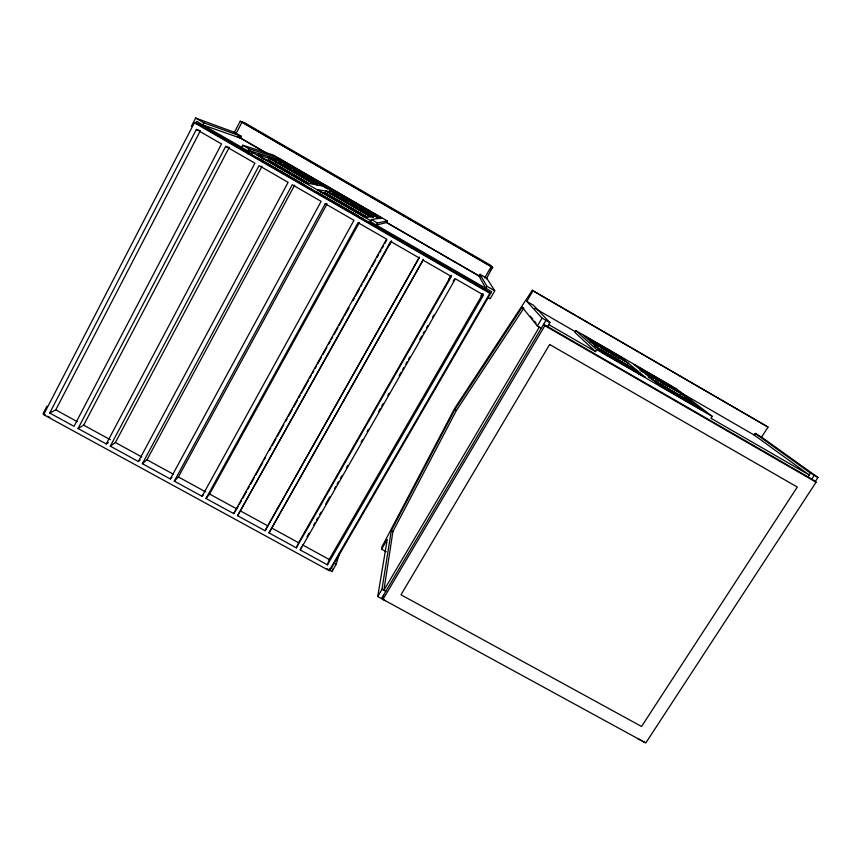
<?xml version="1.0" encoding="UTF-8"?>
<svg xmlns="http://www.w3.org/2000/svg" width="861" height="861" viewBox="0 0 861 861"><rect width="100%" height="100%" fill="white"/><g stroke="black" fill="none" stroke-linecap="round" stroke-linejoin="round"><path stroke-width="1.29" d="M816.077 482.192L544.852 325.695L543.635 324.306L811.751 479.028L816.077 482.192L645.782 742.957L382.962 599.407L383.64 594.983M385.308 600.666L377.721 596.522L381.972 589.301L391.314 530.613L454.834 409.642L522.186 307.248L523.832 308.206L456.373 410.514L392.928 531.506L383.877 590.345L539.341 327.126M377.721 596.522L387.256 539.481L381.584 549.157L386.288 551.75M381.584 549.157L382.015 546.735L454.748 408.265L532.292 290.254L768.023 427.056L761.587 437.13L817.95 477.435L815.141 481.729M326.523 568.551L331.991 571.543L336.199 564.267L339.654 552.74M331.991 571.543L332.766 568.992M202.378 125.545L194.371 122.768L43.642 414.69L329.193 570.639L329.881 568.454M301.533 546.875L300.241 549.975L327.449 564.838L329.182 559.467L482.87 293.655M268.998 532.894L423.44 259.387L268.998 532.894L296.345 547.844L451.39 276.489L451.25 275.412L298.563 542.71L296.345 547.844M419.092 257.859L419.458 257.084L265.08 530.753L237.593 515.728L390.679 241.478L419.092 257.859L265.08 530.753M47 406.069L43.05 413.721L45.342 414.97M191.314 126.449L195.651 118.043L234.407 132.314L241.392 136.361L240.467 138.126L202.884 124.942L203.971 122.843L241.392 136.361M195.565 123.446L196.652 121.347L247.86 150.912L254.113 152.774M49.701 413.032L196.373 129.441L200.355 130.732L55.782 409.879L49.701 413.032L74.014 426.324L221.535 143.948L196.373 129.441M108.346 442.511L106.28 443.964L78.06 428.53L225.711 146.359L228.047 147.027M234.031 133.046L240.208 121.24L241.747 121.907L492.481 267.19L486.336 278.921M235.774 134.058L241.963 122.251L244.029 122.423L491.093 265.586L491.179 266.652L484.668 277.952M78.06 428.53L83.678 425.151L229.22 147.371M241.683 147.339L242.78 145.251L273.163 154.948L387.235 220.9L386.266 222.633L376.289 225.055L377.419 223.021L387.235 220.9M370.262 222.924L369.391 223.085L371.371 219.523L381.778 217.973L277.543 157.714L248.958 148.824L247.042 152.472L252.327 154.001M248.065 153.958L249.701 150.858L276.833 159.037L379.905 218.619M106.28 443.964L254.91 163.192L225.711 146.359M110.305 446.159L259.075 165.592L288.112 182.338L138.373 461.496L110.305 446.159L115.406 442.511L262.024 166.291M262.153 158.542L268.46 160.297L269.471 158.392L314.674 184.502L305.451 182.736L256.944 154.722L269.471 158.392M277.543 157.714L276.596 159.479L267.857 156.874M275.466 162.255L280.309 163.612L281.256 161.836L323.349 186.159L315.374 184.631L270.429 158.672L281.256 161.836M142.377 463.692L292.245 184.717L321.121 201.377L170.295 478.953L142.377 463.692L146.983 459.774L294.656 185.115M321.261 192.39L324.888 192.886L325.921 191.002L370.693 216.864L365.538 217.435L317.515 189.7L325.921 191.002M203.53 494.558L202.055 496.313L174.277 481.127L325.243 203.745L327.115 203.831M174.277 481.127L178.388 476.962L326.48 205.004M330.42 193.65L332.863 193.983L333.82 192.218L375.547 216.337L371.091 216.821L326.567 191.099L333.82 192.218M202.055 496.313L353.957 220.308L325.243 203.745M206.016 498.476L358.047 222.665L386.611 239.132L233.654 513.576L206.016 498.476L209.621 494.053L359.403 222.45M276.898 509.4L278.178 507.086M238.142 506.602L236.829 508.937L209.621 494.053M239.444 504.255L241.403 500.747M242.705 498.411L246.612 491.383M247.925 489.048L249.227 486.702M250.529 484.366L254.447 477.349M255.749 475.003L262.917 462.131M264.23 459.796L265.532 457.46M269.45 450.432L270.752 448.097M272.054 445.75L275.972 438.733M277.274 436.398L283.796 424.688M285.755 421.18L287.057 418.844M288.36 416.498L292.277 409.481M293.579 407.145L297.497 400.117M298.799 397.782L300.102 395.447M301.404 393.1L308.582 380.228M309.885 377.893L311.187 375.547M312.489 373.211L313.802 370.876M315.104 368.53L316.407 366.194M317.709 363.848L321.627 356.831M322.929 354.495L326.846 347.467M328.805 343.959L330.107 341.623M331.41 339.277L332.712 336.942M334.014 334.595L337.932 327.578M339.234 325.243L343.152 318.215M344.454 315.879L349.017 307.689M352.935 300.672L354.237 298.326M355.539 295.99L359.457 288.962M360.759 286.627L362.061 284.291M363.374 281.945L367.281 274.928M368.583 272.582L370.542 269.073M371.844 266.738L375.762 259.721M377.064 257.374L378.377 255.039M379.679 252.693L380.982 250.357M382.284 248.011L383.586 245.676M384.899 243.34L386.847 239.821M237.593 515.728L391.507 240.962M389.678 244.718L391.594 241.284M448.915 278.856L450.863 275.455M307.065 536.64L309.067 533.142M313.738 524.973L315.072 522.649M316.407 520.313L317.741 517.978M319.743 514.48L321.078 512.144M325.749 503.986L329.752 496.98M334.423 488.822L335.758 486.487M337.092 484.151L338.427 481.826M340.429 478.318L341.763 475.993M346.434 467.824L347.769 465.489M361.114 442.167L362.449 439.831M367.13 431.662L368.465 429.338M378.474 411.838L380.476 408.34M381.81 406.005L383.145 403.669M387.816 395.511L389.15 393.176M399.16 375.676L401.161 372.178M402.496 369.843L403.831 367.518M405.832 364.02L407.167 361.685M408.501 359.349L409.836 357.014M419.845 339.525L421.847 336.016M423.181 333.691L424.516 331.356M426.518 327.858L427.852 325.523M432.523 317.354L433.858 315.029M453.209 281.203L454.543 278.867M300.241 549.975L455.415 278.803L483.516 295.011L327.449 564.838M480.04 274.336L479.06 276.037L485.701 288.209L486.852 286.218L480.04 274.336L486.745 278.221L494.774 290.792L490.157 298.756L488.176 297.615M480.922 295.797L482.225 293.547M329.193 570.639L489.855 293.289L488.919 291.621M331.13 568.68L491.642 291.642L370.241 221.557M547.553 326.567L549.899 322.627L542.053 318.096L526.803 301.382L532.97 290.867L532.292 290.254M541.311 328.256L537.382 325.996L542.053 318.096M381.509 598.589L545.971 320.357M382.962 599.407L544.852 325.695M575.869 330.646L574.857 332.335L595.554 351.632L596.727 349.674L575.869 330.646L676.036 388.548L712.208 416.358L711.003 418.285L809.232 474.992L754.171 435.042L677.564 390.765M620.695 356.863L626.98 362.083L588.558 339.869L583.564 335.392L620.695 356.863L619.662 358.553L611.547 353.86M630.166 367.421L627.217 364.935L628.293 363.17L589.602 340.805L597.459 347.844L638.184 371.382L628.293 363.17M638.518 374.481L639.669 372.609L598.632 348.899L603.238 353.032L645.459 377.419L639.669 372.609M669.912 387.601L670.956 385.911L634.137 364.633L640.896 370.122L678.985 392.132L670.956 385.911M490.372 270.591L492.481 267.19M684.807 399.289L679.566 395.177L680.653 393.423L642.306 371.263L652.929 379.895L693.277 403.206L680.653 393.423M754.171 435.042L755.194 433.438L761.587 437.13M808.005 476.876L810.459 473.109L817.95 477.435M811.751 479.028L814.205 475.272M233.654 513.576L236.194 509.863M170.295 478.953L171.963 477.295M138.373 461.496L140.246 459.946M259.107 154.27L262.853 155.378M200.764 124.641L195.834 122.919L490.77 293.138M334.283 563.223L336.199 564.267M381.972 589.301L385.771 591.378M47.635 416.218L49.927 417.467M637.657 738.501L644.921 742.473M55.782 409.879L77.425 421.729M83.678 425.151L110.294 439.713M115.406 442.511L141.893 456.997M146.983 459.774L173.319 474.196M178.388 476.962L205.725 491.922M240.703 511.057L267.771 525.867M271.635 527.976L298.563 542.71M302.394 544.809L329.182 559.467M391.314 530.613L392.928 531.506M454.834 409.642L456.373 410.514M280.309 163.612L317.838 185.298M332.863 193.983L373.416 217.413M594.219 345.864L627.217 364.935M648.193 377.053L679.566 395.177M195.651 118.043L203.971 122.843M242.78 145.251L248.958 148.824M269.418 160.566L307.442 182.532M325.533 192.982L366.635 216.714M371.371 219.523L377.419 223.021M486.852 286.218L494.774 290.792M596.727 349.674L712.208 416.358M268.46 160.297L309.013 183.716M324.888 192.886L367.356 217.413M249.701 150.858L371.091 220.954M548.726 324.597L595.554 351.632M257.019 157.445L304.353 184.771M316.417 191.734L358.714 216.143M361.007 217.467L363.288 218.78M201.366 125.437L203.422 126.621M208.545 129.581L210.816 130.883M213.087 132.196L215.358 133.509M217.618 134.811L219.889 136.124M223.29 138.094L225.56 139.396M227.831 140.709L239.175 147.253M241.446 148.566L243.717 149.879M245.988 151.181L249.389 153.15M372.598 224.258L385.405 231.663M387.73 232.997L395.888 237.711M398.212 239.057L401.71 241.069M404.046 242.415L412.193 247.118M414.528 248.463L418.015 250.486M420.351 251.832L422.676 253.166M422.88 253.285L428.498 256.535M430.834 257.88L433.158 259.226M199.365 124.501L481.945 287.596M198.385 124.167L489.102 291.954M194.371 122.768L489.855 293.289M423.138 260.194L451.39 276.489M240.208 121.24L492.858 267.62M532.97 290.867L768.023 427.056M526.803 301.382L533.454 305.224L549.899 322.627M238.271 136.695L265.048 152.171M387.31 222.848L480.46 276.682M237.324 136.307L267.793 153.915M386.406 222.482L479.437 276.252M534.789 308.249L575.417 331.722M277.759 160.157L281.235 162.159M283.549 163.504L291.653 168.186M293.967 169.52L317.128 182.909M319.442 184.243L321.756 185.589M324.08 186.923L327.546 188.936M329.871 190.27L332.185 191.605M334.498 192.95L337.975 194.952M340.289 196.297L348.393 200.979M350.707 202.313L358.811 207.006M361.136 208.34L378.506 218.382M590.657 341.795L592.981 343.13M595.295 344.475L598.782 346.488M601.107 347.833L609.222 352.526M640.014 370.316L643.458 372.307M645.761 373.642L648.064 374.965M650.356 376.3L653.811 378.291M656.114 379.615L658.417 380.949M660.71 382.273L667.619 386.266M278.211 162.148L317.569 184.9M332.626 193.596L371.984 216.337M755.194 433.438L810.459 473.109M530.365 316.17L532.819 319.162M534.444 321.153L536.08 323.144M522.186 307.248L537.382 325.996M549.641 344.486L400.968 594.768L641.563 726.48L797.286 487.046L549.641 344.486M695.161 404.659L654.521 381.186L660.742 386.245L702.554 410.385L695.161 404.659"/></g></svg>
